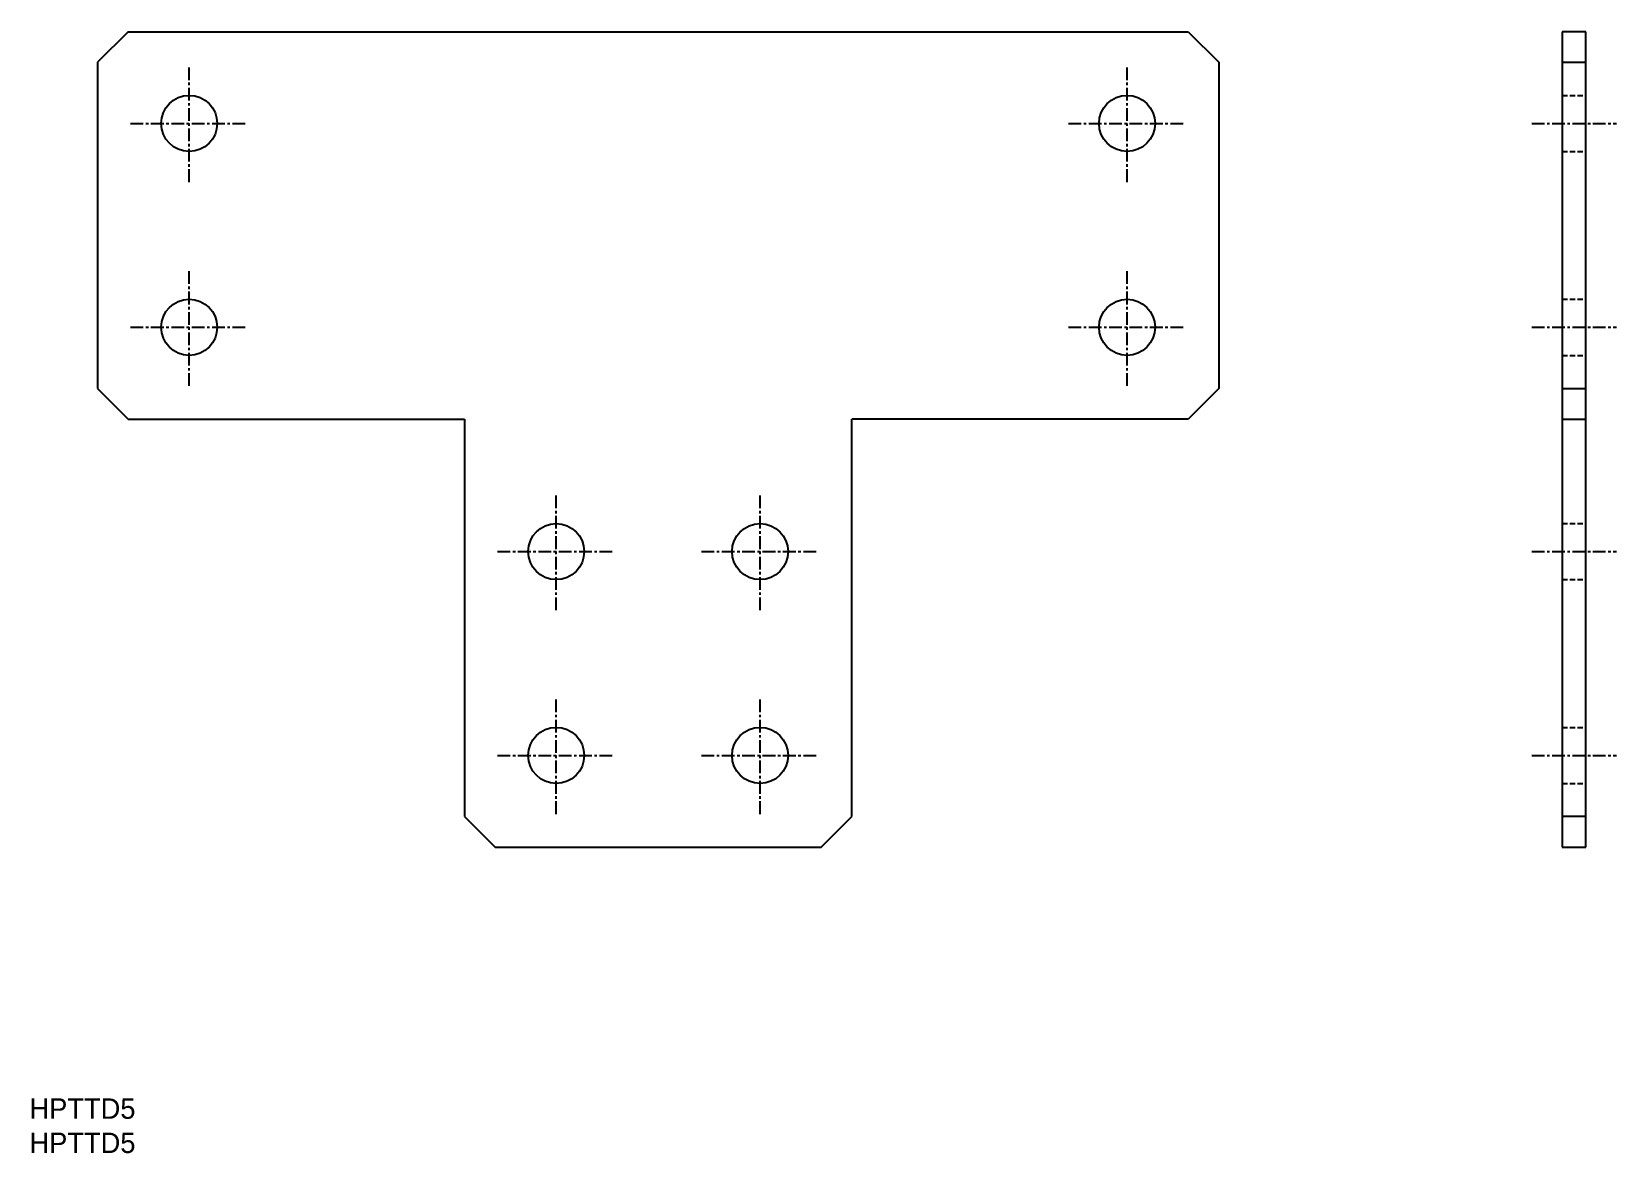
# Model space of a CAD drawing. Extents: x 10 to 166, y 0 to 110.
import ezdxf

# ---------------------------------------------------------------- set-up
doc = ezdxf.new("R2010")
doc.units = 0
doc.linetypes.add('CENTER', pattern=[2, 1.25, -0.25, 0.25, -0.25])
doc.linetypes.add('DASHED', pattern=[0.75, 0.5, -0.25])
doc.layers.get('0').update_dxf_attribs({"linetype": 'CONTINUOUS'})
doc.layers.add('CENTER', color=1, linetype='CENTER')

msp = doc.modelspace()

# ---------------------------------------------------------------- linework, layer by layer
at = {"color": 7, "linetype": 'CONTINUOUS'}
for p, q in [((19.67, 110), (16.67, 107)), ((19.67, 110), (123.67, 110)), ((123.67, 110), (126.67, 107)), ((160.37, 110), (160.37, 30)), ((162.67, 110), (160.37, 110)), ((162.67, 30), (162.67, 110)), ((16.67, 107), (16.67, 75)), ((126.67, 107), (126.67, 75)), ((160.37, 107), (162.67, 107)), ((16.67, 75), (19.67, 72)), ((126.67, 75), (123.67, 72)), ((160.37, 75), (162.67, 75)), ((19.67, 72), (52.67, 72)), ((52.67, 72), (52.67, 33)), ((123.67, 72), (90.67, 72)), ((90.67, 33), (90.67, 72)), ((160.37, 72), (162.67, 72)), ((52.67, 33), (55.67, 30)), ((87.67, 30), (90.67, 33)), ((162.67, 33), (160.37, 33)), ((55.67, 30), (87.67, 30)), ((160.37, 30), (162.67, 30))]:
    msp.add_line(p, q, dxfattribs=at)
at = {"color": 3, "linetype": 'DASHED'}
for p, q in [((160.37, 103.75), (162.67, 103.75)), ((160.37, 98.25), (162.67, 98.25)), ((160.37, 83.75), (162.67, 83.75)), ((160.37, 78.25), (162.67, 78.25)), ((160.37, 61.75), (162.67, 61.75)), ((160.37, 56.25), (162.67, 56.25)), ((160.37, 41.75), (162.67, 41.75)), ((160.37, 36.25), (162.67, 36.25))]:
    msp.add_line(p, q, dxfattribs=at)
at = {"color": 7, "linetype": 'CONTINUOUS'}
for centre in [(25.67, 101), (117.67, 101), (25.67, 81), (117.67, 81), (61.67, 59), (81.67, 59), (61.67, 39), (81.67, 39)]:
    msp.add_circle(centre, 2.75, dxfattribs=at)
at = {"layer": 'CENTER', "color": 1, "linetype": 'CENTER'}
for p, q in [((25.67, 95.25), (25.67, 106.75)), ((117.67, 95.25), (117.67, 106.75)), ((19.92, 101), (31.42, 101)), ((111.92, 101), (123.42, 101)), ((157.37, 101), (165.67, 101)), ((25.67, 75.25), (25.67, 86.75)), ((117.67, 75.25), (117.67, 86.75)), ((19.92, 81), (31.42, 81)), ((111.92, 81), (123.42, 81)), ((157.37, 81), (165.67, 81)), ((61.67, 53.25), (61.67, 64.75)), ((81.67, 53.25), (81.67, 64.75)), ((55.92, 59), (67.42, 59)), ((75.92, 59), (87.42, 59)), ((157.37, 59), (165.67, 59)), ((61.67, 33.25), (61.67, 44.75)), ((81.67, 33.25), (81.67, 44.75)), ((55.92, 39), (67.42, 39)), ((75.92, 39), (87.42, 39)), ((157.37, 39), (165.67, 39))]:
    msp.add_line(p, q, dxfattribs=at)

# ---------------------------------------------------------------- texts
at = {"color": 7, "linetype": 'CONTINUOUS'}
for p in [(10, 3.36), (10, 0)]:
    msp.add_text('HPTTD5', height=2, dxfattribs=at).set_placement(p)

doc.saveas('drawing.dxf')
